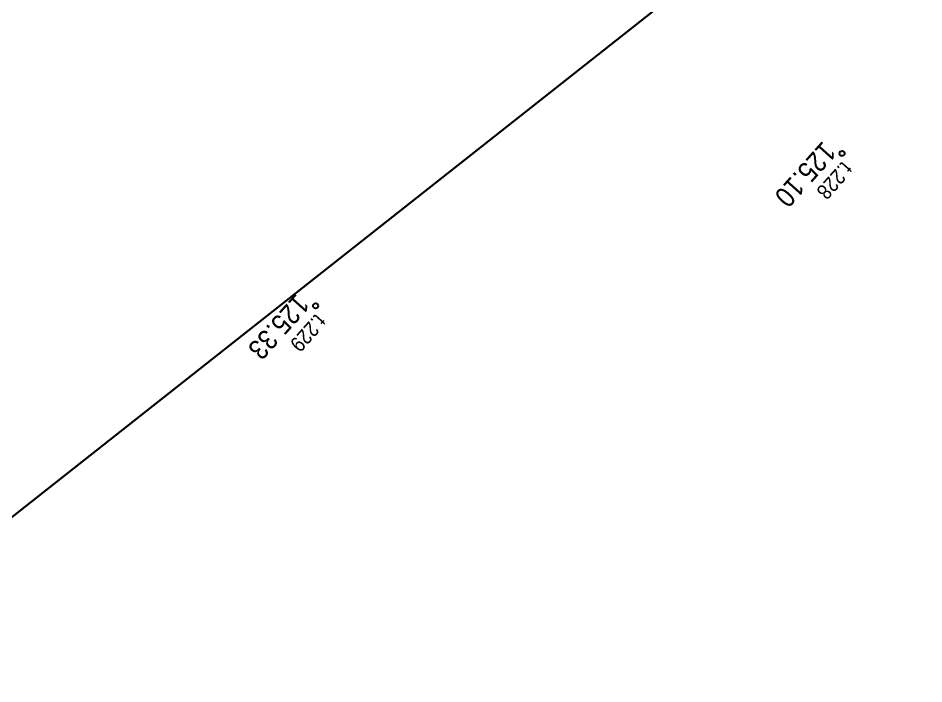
# Model space of a CAD drawing. Header units: metres. Extents: x -2858 to 512, y -1995 to 1252.
# Drawn here: x -2078.56 to -2060.62, y -1485.91 to -1472.72 of the extents above; entities that cross this region are included whole.
import ezdxf
from ezdxf.enums import TextEntityAlignment as Align

# ---------------------------------------------------------------- set-up
doc = ezdxf.new("R2010")
doc.units = ezdxf.units.M
doc.header["$PDMODE"] = 33
doc.header["$PDSIZE"] = 0.1
doc.linetypes.add('INTERROMPU', pattern=[0.75, 0.5, -0.25])
for name, color, linetype in [('Calque commun', 7, 'Continuous'), ('Mise en Page', 7, 'Continuous'), ('Points Topo', 7, 'Continuous'), ('Points Topo Altitude', 7, 'Continuous'), ('Points Topo Matricule', 252, 'Continuous')]:
    doc.layers.add(name, color=color, linetype=linetype)
doc.styles.add('Pts Topo SPE', font='', dxfattribs={"width": 0.9})
doc.styles.get('Pts Topo SPE').set_extended_font_data('Titillium Web Light')

# ---------------------------------------------------------------- blocks, each defined once
blk = doc.blocks.new('PointTopo_SPE')
at = {"layer": 'Calque commun', "color": 1, "linetype": 'ByBlock', "lineweight": -2}
blk.add_point((0, 0), dxfattribs=at)

msp = doc.modelspace()

# ---------------------------------------------------------------- linework, layer by layer
at = {"layer": 'Mise en Page', "color": 30, "linetype": 'INTERROMPU', "ltscale": 0.05, "const_width": 0.04, "flags": 128}
msp.add_lwpolyline([(-2023.402, -1422.148), (-2050.523, -1430.375), (-2043.172, -1454.593), (-2099.064, -1498.687)], dxfattribs=at)

# ---------------------------------------------------------------- block references
at = {"layer": 'Points Topo'}
ref = msp.add_blockref('PointTopo_SPE', (-2062.236, -1475.401, 125.097), dxfattribs=dict(at, rotation=228.1617603435354))
ref.add_attrib('MAT', 't.228', (-2062.228, -1475.542, 125.097), dxfattribs={"layer": 'Points Topo Matricule', "height": 0.3, "rotation": 228.1618, "style": 'Pts Topo SPE', "width": 0.9})
ref.add_attrib('ALT', '125.10', dxfattribs={"layer": 'Points Topo Altitude', "height": 0.4, "rotation": 228.1618, "style": 'Pts Topo SPE', "width": 0.9}).set_placement((-2062.32, -1475.406, 125.097), align=Align.TOP_LEFT)
ref = msp.add_blockref('PointTopo_SPE', (-2072.665, -1478.42, 125.327), dxfattribs=dict(at, rotation=228.1617603435354))
ref.add_attrib('MAT', 't.229', (-2072.657, -1478.561, 125.327), dxfattribs={"layer": 'Points Topo Matricule', "height": 0.3, "rotation": 228.1618, "style": 'Pts Topo SPE', "width": 0.9})
ref.add_attrib('ALT', '125.33', dxfattribs={"layer": 'Points Topo Altitude', "height": 0.4, "rotation": 228.1618, "style": 'Pts Topo SPE', "width": 0.9}).set_placement((-2072.75, -1478.425, 125.327), align=Align.TOP_LEFT)

doc.saveas('drawing.dxf')
